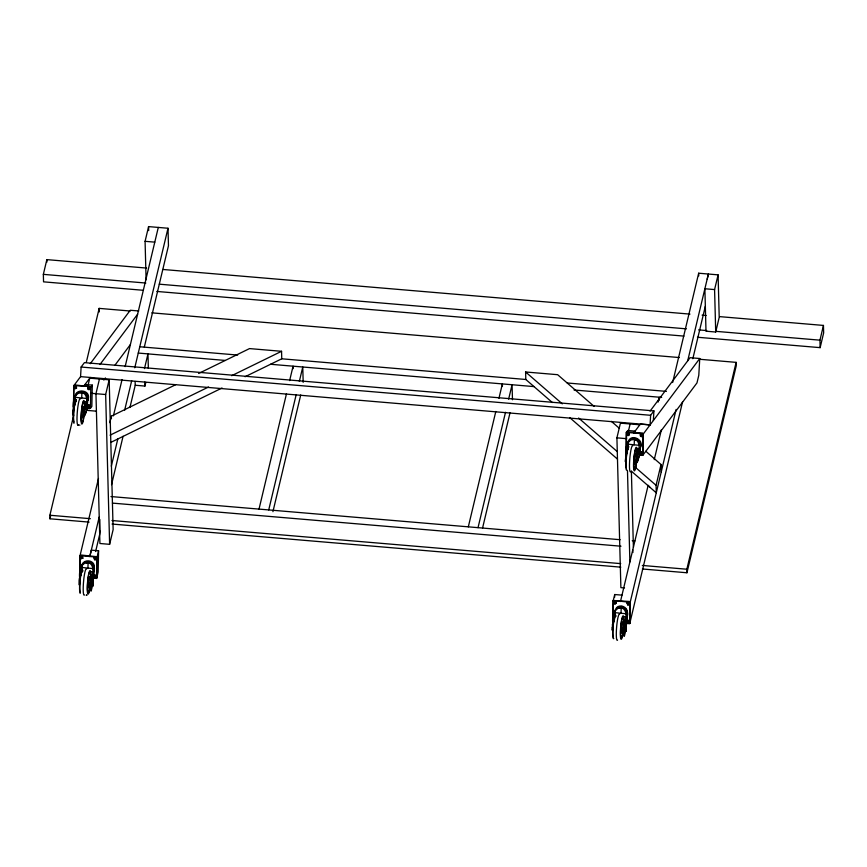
<?xml version="1.0" encoding="UTF-8"?>
<svg xmlns="http://www.w3.org/2000/svg" width="867" height="867" viewBox="0 0 867 867"><rect width="100%" height="100%" fill="white"/><g stroke="black" fill="none" stroke-linecap="round" stroke-linejoin="round"><path stroke-width="1.3" d="M84.023 413.732C84.554 425.415 91.198 384.135 84.467 409.376M623.351 628.954C622.809 632.953 624.923 628.716 623.915 630.938M625.389 460.442L625.963 454.752L625.486 461.591M636.551 459.618L636.736 462.545M636.638 461.396C635.424 456.14 643.975 438.16 637.093 455.695M624.164 629.854L626.408 623.926L626.505 616.795L626.158 630.84C625.302 630.526 626.147 616.74 625.855 631.393M92.747 586.211L93.408 571.613L92.747 586.211L92.867 579.98M74.129 407.306L73.489 406.97L73.868 385.598L74.595 384.905L90.818 386.725L90.406 408.324L85.779 407.934M76.513 388.243C76.816 383.116 72.546 389.467 76.534 388.102M99.217 517.003L89.789 556.56L91.317 550.166L98.589 550.783L98.155 572.025L96.627 578.419L92.747 578.083L96.627 578.419L96.974 556.722L80.913 554.999L80.089 555.66L79.656 576.978L80.23 577.389M80.88 556.647L81.227 558.76L82.842 557.98M82.712 558.326L82.495 556.506L80.902 556.56M89.529 406.959C89.453 402.136 85.703 408.563 89.507 407.057M90.276 377.459L83.568 386.422L84.999 384.482L92.281 385.1L91.848 406.395L90.406 408.324M95.695 577.292L95.478 575.46L93.874 575.515M96.107 559.226C95.359 553.72 92.747 562.596 96.194 559.107M613.435 622.582L612.741 622.159L613.175 600.842L613.782 600.528L629.951 602.262L629.615 623.319L626.245 623.666M614.66 597.179L614.714 594.524L621.986 595.141M623.427 630.385A11.856 1.539 -85.2 0 1 620.501 637.332A11.856 1.539 -85.2 0 1 622.062 617.976A11.856 1.539 -85.2 0 1 623.926 624.273C632.726 603.53 610.747 601.655 612.731 623.015C617.553 617.987 611.192 605.73 621.585 605.946C633.257 608.948 623.882 622.766 626.007 630.862L625.725 631.382M615.852 603.28L615.722 601.33M626.408 454.08L626.538 431.95L642.555 433.023L643.357 433.825M627.155 433.37C627.903 438.875 630.515 429.999 627.069 433.489M624.999 627.513C625.996 624.153 629.659 614.941 622.69 616.86M627.329 602.966L627.675 605.068L629.29 604.288M628.987 620.956L628.803 622.463M629.204 604.407L628.857 602.294L627.242 603.085M626.093 623.286L629.735 623.59L630.179 602.283L629.377 601.481L613.305 600.484L612.763 621.422L613.457 622.213M642.014 453.777C641.959 447.665 638.101 456.562 641.981 454.005M642.382 435.949L642.035 433.836M639.282 454.839L642.913 455.142L643.368 433.858L699.756 358.515L690.056 357.692L650.066 411.121M84.977 414.632C87.404 411.023 89.214 391.039 84.738 408.888M639.456 455.381C633.43 472.808 642.079 450.807 639.813 448.38L637.126 455.879C645.59 434.974 624.229 433.197 625.887 454.601L627.957 448.748M90.385 583.784L90.959 578.939M612.135 627.069L612.286 630.233L612.915 628.9M72.806 411.847C71.831 416.442 74.551 413.125 73.077 415M81.704 397.986L81.953 391.613C77.206 390.898 73.532 396.49 75.949 400.597C70.563 387.246 93.528 388.373 87.556 400.803M84.348 410.915L84.348 415.976M87.914 568.08L88.163 561.708C83.416 560.982 79.742 566.584 82.148 570.692L79.439 578.462M621.01 613.262L621.26 606.889L617.965 607.409L614.79 610.975M634.2 444.804L634.438 438.431C629.442 437.672 626.072 443.633 628.467 447.73M91.902 582.331C93.463 576.089 94.286 570.367 94.004 564.515C91.588 559.182 82.701 559.692 81.693 565.804M73.489 406.97L73.782 385.739L80.566 376.636L81.119 367.034L84.413 362.634L653.913 410.893L653.36 420.506M80.566 376.636L650.066 424.895L650.629 415.293L653.913 410.893M699.756 358.515L698.791 375.292L696.97 382.921L642.913 455.142M84.186 412.811L84.262 411.847M623.514 628.033L623.796 625.291M90.45 407.588L89.702 408.606L85.66 408.292M96.649 577.682L95.825 578.354M613.067 601.199L614.714 594.524M642.935 454.406L642.111 455.077M629.756 622.864L629.03 623.536M73.001 410.893L76.014 400.782M79.32 580.001L79.222 584.813M636.746 458.665L637.082 456.194M624.468 635.869L624.348 635.468A12.897 1.669 -85.2 0 0 625.215 627.34L625.616 624.262L625.335 627.741A12.756 1.647 -85.2 0 1 624.468 635.869L622.04 635.663M79.439 579.156L79.439 585.052M612.297 625.161L612.861 623.026M84.229 410.904L84.467 410.069M89.854 389.37L89.637 387.538L88.206 387.419M89.496 407.197C89.713 400.489 85.486 410.199 89.615 406.84M80.75 557.004L80.913 556.419M94.102 558.131L94.265 557.546M96.064 559.464C97.407 557.904 94.72 555.693 94.135 557.904M93.734 575.959L94.384 574.854L95.76 575.309M93.896 575.374C92.52 576.967 95.272 579.113 95.825 576.934M627.199 433.142C625.844 434.692 628.542 436.903 629.117 434.703M628.998 435.05L629.16 434.465M640.54 434.269C639.196 435.83 641.894 438.03 642.469 435.83M613.858 602.186L614.02 601.6M642.339 436.188L642.512 435.592M640.182 452.097L640.399 453.929L641.829 454.048M615.819 603.508L615.982 602.923M642.144 453.419L641.873 454.221M627.199 603.313L627.361 602.728M629.16 604.646L629.334 604.05M626.83 621.14L627.101 620.338M627.004 620.555C625.508 622.354 628.716 624.327 628.965 621.877M87.935 400.283L87.231 401.746C90.341 397.14 85.551 390.649 80.252 391.656M82.224 570.865L81.411 567.43L82.029 564.861M84.868 562.228C90.428 559.508 96.996 566.617 93.43 571.841M628.304 441.585L628.185 444.879M632.737 438.474C638.036 437.456 642.826 443.947 639.716 448.564C646.132 440.349 630.309 432.048 627.968 442.528M615.267 615.884L614.508 612.601L615.126 610.032M84.337 410.058L84.598 409.387M79.309 579.145L81.812 572.036M612.666 623.655L612.416 630.244M99.618 532.197L99.878 531.027M707.223 279.207L708.382 274.037L687.704 360.824M143.326 290.293L43.545 281.84L43.35 274.362L46.851 259.623L146.621 268.076M89.106 522.107L49.972 518.791L49.885 515.247L73.738 415.109M86.288 362.406L99.163 308.381L130.202 311.015M49.972 518.791L50.6 516.158M88.001 385.522L89.745 378.164L109.166 379.811L113.133 529.607L109.621 544.324L99.922 543.501L95.955 393.705L99.456 378.987M109.621 544.324L105.655 394.528L109.166 379.811M146.1 279.781L145.082 241.319L148.582 226.601L168.003 228.249L168.458 245.729L144.312 347.114M109.795 422.673L111.344 416.171L175.589 384.753M80.273 574.355L79.656 576.978L79.992 555.834L98.48 478.497M113.404 415.878L122.052 379.573M125.141 366.6L158.293 227.425M111.323 466.186L117.804 438.984M124.599 410.427L131.686 380.7M134.764 367.781L168.003 228.249M95.608 551.542L99.889 533.595L99.846 519.517M111.54 484.675L123.071 436.274M129.931 407.49L135.23 385.251L135.122 381.458M98.589 550.783L97.071 557.167L94.644 556.961M144.475 368.605L147.975 353.888L148.355 368.41M135.23 385.251L144.93 386.075L145.808 382.401M259.016 509.102L286.5 393.716M289.632 380.602L293.068 366.177L293.133 368.659M268.727 509.926L296.211 394.539M299.332 381.426L302.767 367.001L303.179 382.314M272.932 511.671L300.73 394.973M468.321 526.833L495.816 411.457M498.937 398.343L502.372 383.918L502.427 386.108M478.031 527.656L505.515 412.28M508.636 399.167L512.072 384.742L512.473 399.752M482.551 528.09L510.045 412.703M624.522 587.956L620.88 587.642L616.914 437.846L620.425 423.139L639.835 424.776M628.38 431.311L630.125 423.952M658.064 402.115L659.234 397.216L659.31 400.175M613.554 622.235L612.752 622.159L613.37 619.602M620.469 601.525L648.158 485.271L649.892 487.265M654.26 459.651L661.402 429.685M672.64 382.51L698.672 273.213L718.093 274.861L719.209 317.3L715.708 332.018L705.998 331.194L704.882 288.754L714.581 289.578L718.093 274.861M631.772 471.518L656.265 492.803L656.07 485.314L661.022 464.506L645.828 451.295M676.13 409.419L630.179 602.348L626.538 602.034M629.735 623.59L682.578 401.789M692.831 358.721L705.337 306.224M642.414 568.99L686.946 572.762L686.848 569.229L736.126 362.363L699.691 359.274M686.946 572.762L736.224 365.896L736.126 362.363M697.458 337.252L820.149 347.645L819.944 340.167L823.455 325.428L719.632 316.628M820.149 347.645L823.65 332.906L823.455 325.428M623.796 624.598L626.505 616.795M75.884 400.771L73.218 408.422L73.099 415.022M90.255 584.607C90.461 589.972 95.142 572.675 93.398 571.884L89.594 571.678M90.45 586.005L91.068 584.672M626.017 454.611L628.087 448.759M625.291 461.103C625.595 462.61 626.895 459.152 625.454 461.829M636.541 462.057L636.833 462.794L637.462 461.45M87.329 401.529L84.641 409.061C93.376 388.232 71.473 386.379 73.402 407.783M623.958 624.283L627.578 614.605M75.483 395.71L76.188 394.236M93.766 570.898L94.47 569.424M88.163 387.246L88.282 389.283L89.875 389.229M80.794 556.766L81.021 556.202M640.42 434.627L640.811 433.879M615.938 603.161C615.147 605.61 612.438 602.619 614.291 601.21M626.538 617.022L623.666 625.28L623.579 630.948M90.331 407.956L89.724 408.259M80.024 555.736L96.844 557.08L96.519 578.137L93.137 578.484M90.851 387.04L92.281 385.1M90.255 363.696L130.256 310.256L138.753 310.971M99.976 364.508L137.625 314.212M103.802 380.071L105.416 377.925M115.083 365.007L130.397 344.557M88.326 387.061C85.931 390.356 91.685 390.8 89.756 387.181M82.733 558.185L81.585 558.521L80.859 557.568M96.085 559.323L94.936 559.649L94.21 558.706M95.717 577.151L94.568 577.476L93.842 576.522M627.177 433.283L628.326 432.947L629.052 433.901M642.36 436.047C639.434 437.943 640.843 431.658 642.404 435.028M640.16 452.238L641.309 451.902L642.035 452.856M613.999 601.741L615.147 601.405L615.873 602.359M615.841 603.367L614.692 603.703L613.955 602.749M627.35 602.868L628.488 602.532L629.225 603.486M629.182 604.505L628.033 604.83L627.307 603.876M626.982 620.696L628.131 620.36L628.824 621.075M628.813 622.322L627.675 622.658L626.939 621.704M198.619 373.482L249.523 348.588L281.558 351.298L281.753 358.797L245.09 376.722M110.044 435.191L208.568 386.996M231.684 375.693L281.558 351.298M110.9 442.354L222.06 387.993M86.678 595.141L86.136 595.217L86.96 595.109M619.558 606.933C623.622 606.271 627.675 609.794 627.524 613.923L625.801 609.23L621.26 606.889M145.082 241.319L154.792 242.142M162.801 269.453L689.969 314.114M702.107 315.144L706.15 315.49M43.35 274.362L145.819 283.043M159.3 284.181L686.469 328.853M698.607 329.883L706.692 330.565M716.131 331.367L819.944 340.167M156.808 291.442L683.976 336.103M151.79 312.846L679.446 357.562M552.344 402.526L525.803 379.475L525.608 371.986L557.644 374.696L594.133 406.395M139.771 346.757L237.656 355.058M281.753 358.797L525.803 379.475M567.224 382.986L666.42 391.385M138.265 353.064L225.203 360.434M270.547 364.27L534.007 386.595M574.03 389.987L661.662 397.411M81.119 367.034L650.629 415.293M76.296 385.804L73.868 385.598L89.951 386.563L90.742 387.365M628.803 432.622L626.245 432.644L625.92 453.701M91.1 393.293L105.655 394.528M616.914 437.846L626.624 438.669M628.564 447.394L627.686 444.153L639.402 445.335M83.384 401.584L87.112 401.855L86.971 408.563M635.869 448.402L639.597 448.673L639.586 455.468M639.423 455.208L642.794 454.861L643.13 433.803L626.353 432.384L627.806 430.487L635.088 431.105L633.658 433.034L640.42 423.996L650.066 424.895M96.41 411.175L86.711 410.351L86.646 407.967M77.705 424.938L79.927 425.123M110.954 496.553L620.143 539.707M632.216 540.726L634.893 540.954M112.428 503.109L620.989 546.21M49.885 515.247L90.363 518.683M111.962 520.514L620.729 563.626M642.317 565.447L686.848 569.229M112.049 524.047L620.815 567.159M88.824 590.08L91.36 590.698L88.933 590.492M621.921 635.262L624.348 635.468M75.201 397.324L86.917 398.517M614.508 612.601L626.223 613.793M81.411 567.419L93.127 568.611M634.427 438.431L638.968 440.761L640.702 445.465M81.942 391.613L86.483 393.943L88.217 398.647M88.152 561.708L92.682 564.038L94.427 568.741M74.042 406.916L73.457 406.157M626.429 453.69L625.952 453.062M80.154 576.967L79.666 576.338M611.365 421.362L619.471 428.406M525.608 371.986L562.304 403.859M578.603 418.024L617.337 451.664M634.666 466.717L656.07 485.314M569.652 417.558L617.51 459.142M628.694 620.284L628.857 621.314M90.58 586.016L90.699 579.416L93.538 571.624L90.862 579.113C99.575 558.326 77.672 556.484 79.623 577.834M81.736 566.487L81.899 568.156M632.769 549.862L632.921 552.507M714.581 289.578L715.708 332.018M698.672 273.213L698.748 275.901M661.022 464.506L661.228 471.995M631.371 470.9L633.398 547.261M627.48 470.879L629.886 561.968M148.582 226.601L148.69 230.589M144.822 382.044L144.93 386.075M111.344 416.171L111.42 418.663M99.163 308.381L99.25 311.925M46.851 259.623L46.916 262.116M83.817 417.439A11.856 1.539 -85.2 0 1 81.086 420.755A11.856 1.539 -85.2 0 1 83.015 401.833A11.856 1.539 -85.2 0 1 84.554 410.199M84.294 411.522A10.534 1.366 -85.2 0 1 81.541 422.001A10.534 1.366 -85.2 0 1 82.603 404.455A10.534 1.366 -85.2 0 1 84.424 409.365M78.247 424.863A13.168 1.701 -85.2 0 1 77.293 412.172A13.168 1.701 -85.2 0 1 80.349 398.939M73.988 423.313A11.856 1.539 -85.2 0 1 73.793 409.972A11.856 1.539 -85.2 0 1 76.372 399.904M74.129 422.012A10.534 1.366 -85.2 0 1 73.597 415.033A10.534 1.366 -85.2 0 1 74.8 404.315M75.31 402.342A10.534 1.366 -85.2 0 1 75.808 401.269M90.331 585.203A11.856 1.539 -85.2 0 1 87.448 592.584A11.856 1.539 -85.2 0 1 88.705 573.856A11.856 1.539 -85.2 0 1 90.894 576.804M90.309 583.805A10.534 1.366 -85.2 0 1 87.61 591.261A10.534 1.366 -85.2 0 1 89.03 573.651A10.534 1.366 -85.2 0 1 90.569 580.522M84.457 594.957A13.168 1.701 -85.2 0 1 83.503 582.256A13.168 1.701 -85.2 0 1 86.548 569.023M80.198 593.396A11.856 1.539 -85.2 0 1 80.198 578.246A11.856 1.539 -85.2 0 1 82.95 571.082M80.328 592.096A10.534 1.366 -85.2 0 1 80.154 580.24M80.273 579.167A10.534 1.366 -85.2 0 1 81.01 574.409M81.52 572.426A10.534 1.366 -85.2 0 1 82.007 571.364M91.36 590.698A12.756 1.647 -85.2 0 0 92.238 582.559L92.119 582.158A12.897 1.669 -85.2 0 1 91.252 590.286M636.302 464.246A11.856 1.539 -85.2 0 1 633.625 468.386A11.856 1.539 -85.2 0 1 635.11 450.027A11.856 1.539 -85.2 0 1 637.169 453.528M636.584 460.529A10.534 1.366 -85.2 0 1 633.885 467.985A10.534 1.366 -85.2 0 1 635.316 450.374A10.534 1.366 -85.2 0 1 636.855 457.245M630.732 471.681A13.168 1.701 -85.2 0 1 629.778 458.979A13.168 1.701 -85.2 0 1 632.834 445.746M626.971 470.055A11.856 1.539 -85.2 0 1 626.104 458.632A11.856 1.539 -85.2 0 1 628.857 446.722M626.277 467.866A10.534 1.366 -85.2 0 1 627.285 451.133M627.795 449.149A10.534 1.366 -85.2 0 1 628.293 448.087M623.601 626.787A10.534 1.366 -85.2 0 1 620.848 637.267A10.534 1.366 -85.2 0 1 621.91 619.732A10.534 1.366 -85.2 0 1 623.731 624.641M617.553 640.128A13.168 1.701 -85.2 0 1 616.6 627.437A13.168 1.701 -85.2 0 1 619.656 614.204M613.782 638.513A11.856 1.539 -85.2 0 1 613.099 625.237A11.856 1.539 -85.2 0 1 616.047 616.264M613.435 637.278A10.534 1.366 -85.2 0 1 613.099 627.069A10.534 1.366 -85.2 0 1 615.115 616.545M74.54 386.91C75.678 392.74 77.889 382.672 74.54 386.91M81.715 391.895L79.862 392.762A3.197 1.734 1.1 0 1 83.232 393.152L81.715 391.895M87.914 561.989L86.071 562.856A3.197 1.734 1.1 0 1 89.431 563.247L87.914 561.989M634.2 438.713L632.346 439.58A3.197 1.734 1.1 0 1 635.717 439.97L634.2 438.713M621.021 607.171L619.168 608.038A3.197 1.734 1.1 0 1 622.539 608.428L621.021 607.171M83.167 415.792A5.766 0.748 -85.2 0 0 83.449 406.569A5.766 0.748 -85.2 0 0 81.997 414.415A5.766 0.748 -85.2 0 0 83.167 415.792M89.366 585.886A5.766 0.748 -85.2 0 0 89.648 576.663A5.766 0.748 -85.2 0 0 88.196 584.51A5.766 0.748 -85.2 0 0 89.366 585.886M635.652 462.61A5.766 0.748 -85.2 0 0 635.934 453.387A5.766 0.748 -85.2 0 0 634.481 461.233A5.766 0.748 -85.2 0 0 635.652 462.61M622.473 631.068A5.766 0.748 -85.2 0 0 622.755 621.845A5.766 0.748 -85.2 0 0 621.303 629.68A5.766 0.748 -85.2 0 0 622.473 631.068"/></g></svg>
